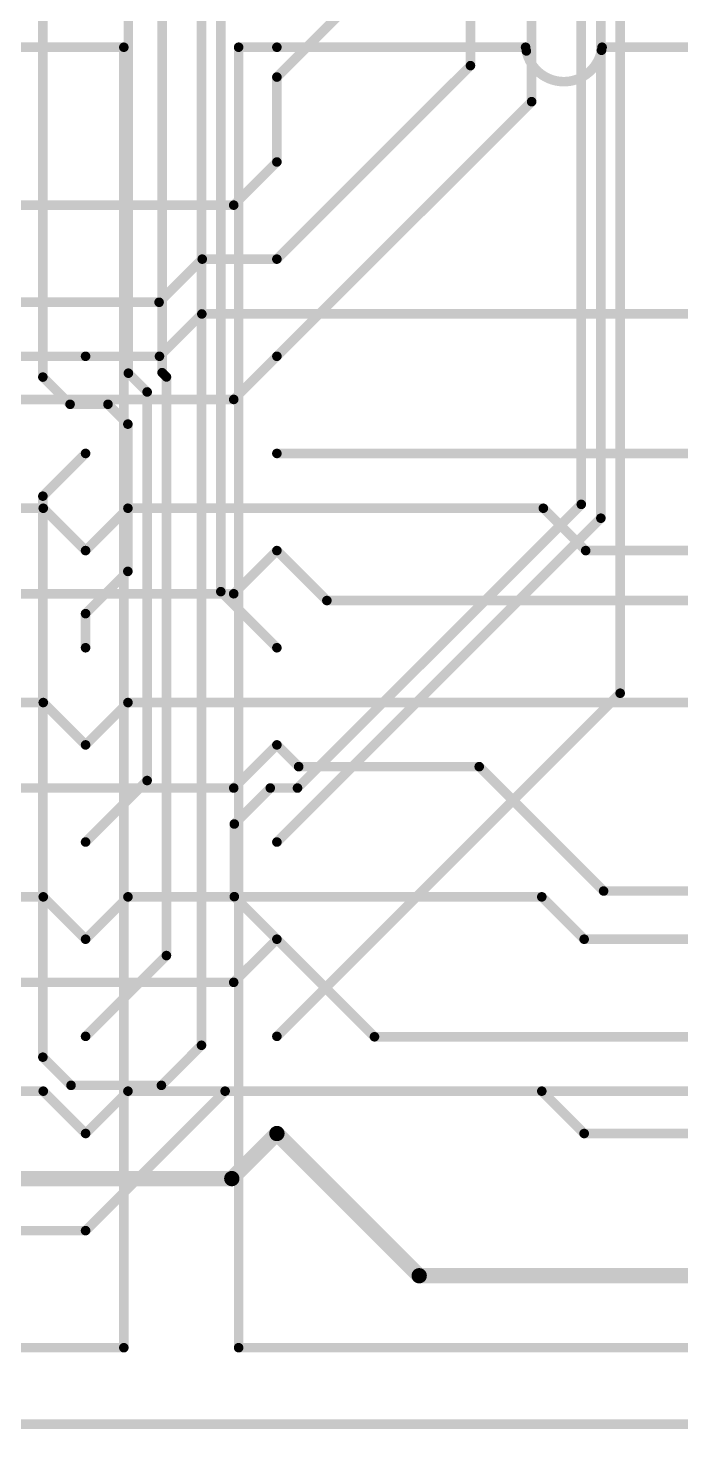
# Model space of a CAD drawing. Header units: millimetres. Extents: x 0 to 841, y 0 to 2540.
# Drawn here: x 79.5 to 96.56, y 59.87 to 96.5 of the extents above; entities that cross this region are included whole.
import ezdxf

# ---------------------------------------------------------------- set-up
doc = ezdxf.new("R2010")
doc.units = ezdxf.units.MM
for name, color, linetype in [('BottomLayer', 5, 'Continuous'), ('BottomSolder', 6, 'Continuous'), ('MultiLayer', 9, 'Continuous'), ('PadHoleLayer', 156, 'Continuous'), ('TopLayer', 1, 'Continuous'), ('TopOverlay', 2, 'Continuous'), ('TopSolder', 216, 'Continuous')]:
    doc.layers.add(name, color=color, linetype=linetype)

# ---------------------------------------------------------------- blocks, each defined once
blk = doc.blocks.new('DIP_24_KR556RT7_95')
at = {"layer": 'BottomLayer'}
h = blk.add_hatch(color=5, dxfattribs=at)
edge = h.paths.add_edge_path()
edge.add_arc((15, 0), 0.725, 0, 360)
h = blk.add_hatch(color=5, dxfattribs=at)
edge = h.paths.add_edge_path()
edge.add_arc((15, -2.54), 0.725, 0, 360)
h = blk.add_hatch(color=5, dxfattribs=at)
edge = h.paths.add_edge_path()
edge.add_arc((15, -5.08), 0.725, 0, 360)
h = blk.add_hatch(color=5, dxfattribs=at)
edge = h.paths.add_edge_path()
edge.add_arc((15, -7.62), 0.725, 0, 360)
h = blk.add_hatch(color=5, dxfattribs=at)
edge = h.paths.add_edge_path()
edge.add_arc((15, -10.16), 0.725, 0, 360)
h = blk.add_hatch(color=5, dxfattribs=at)
edge = h.paths.add_edge_path()
edge.add_arc((15, -12.7), 0.725, 0, 360)
h = blk.add_hatch(color=5, dxfattribs=at)
edge = h.paths.add_edge_path()
edge.add_arc((15, -15.24), 0.725, 0, 360)
h = blk.add_hatch(color=5, dxfattribs=at)
edge = h.paths.add_edge_path()
edge.add_arc((15, -17.78), 0.725, 0, 360)
h = blk.add_hatch(color=5, dxfattribs=at)
edge = h.paths.add_edge_path()
edge.add_arc((15, -20.32), 0.725, 0, 360)
h = blk.add_hatch(color=5, dxfattribs=at)
edge = h.paths.add_edge_path()
edge.add_arc((15, -22.86), 0.725, 0, 360)
h = blk.add_hatch(color=5, dxfattribs=at)
edge = h.paths.add_edge_path()
edge.add_arc((15, -25.4), 0.725, 0, 360)
h = blk.add_hatch(color=5, dxfattribs=at)
edge = h.paths.add_edge_path()
edge.add_arc((15, -27.94), 0.725, 0, 360)
at = {"layer": 'BottomSolder'}
h = blk.add_hatch(color=6, dxfattribs=at)
edge = h.paths.add_edge_path()
edge.add_arc((15, 0), 0.827, 0, 360)
h = blk.add_hatch(color=6, dxfattribs=at)
edge = h.paths.add_edge_path()
edge.add_arc((15, -2.54), 0.827, 0, 360)
h = blk.add_hatch(color=6, dxfattribs=at)
edge = h.paths.add_edge_path()
edge.add_arc((15, -5.08), 0.827, 0, 360)
h = blk.add_hatch(color=6, dxfattribs=at)
edge = h.paths.add_edge_path()
edge.add_arc((15, -7.62), 0.827, 0, 360)
h = blk.add_hatch(color=6, dxfattribs=at)
edge = h.paths.add_edge_path()
edge.add_arc((15, -10.16), 0.827, 0, 360)
h = blk.add_hatch(color=6, dxfattribs=at)
edge = h.paths.add_edge_path()
edge.add_arc((15, -12.7), 0.827, 0, 360)
h = blk.add_hatch(color=6, dxfattribs=at)
edge = h.paths.add_edge_path()
edge.add_arc((15, -15.24), 0.827, 0, 360)
h = blk.add_hatch(color=6, dxfattribs=at)
edge = h.paths.add_edge_path()
edge.add_arc((15, -17.78), 0.827, 0, 360)
h = blk.add_hatch(color=6, dxfattribs=at)
edge = h.paths.add_edge_path()
edge.add_arc((15, -20.32), 0.827, 0, 360)
h = blk.add_hatch(color=6, dxfattribs=at)
edge = h.paths.add_edge_path()
edge.add_arc((15, -22.86), 0.827, 0, 360)
h = blk.add_hatch(color=6, dxfattribs=at)
edge = h.paths.add_edge_path()
edge.add_arc((15, -25.4), 0.827, 0, 360)
h = blk.add_hatch(color=6, dxfattribs=at)
edge = h.paths.add_edge_path()
edge.add_arc((15, -27.94), 0.827, 0, 360)
at = {"layer": 'MultiLayer'}
h = blk.add_hatch(color=9, dxfattribs=at)
edge = h.paths.add_edge_path()
edge.add_arc((15, 0), 0.725, 0, 360)
h = blk.add_hatch(color=9, dxfattribs=at)
edge = h.paths.add_edge_path()
edge.add_arc((15, -2.54), 0.725, 0, 360)
h = blk.add_hatch(color=9, dxfattribs=at)
edge = h.paths.add_edge_path()
edge.add_arc((15, -5.08), 0.725, 0, 360)
h = blk.add_hatch(color=9, dxfattribs=at)
edge = h.paths.add_edge_path()
edge.add_arc((15, -7.62), 0.725, 0, 360)
h = blk.add_hatch(color=9, dxfattribs=at)
edge = h.paths.add_edge_path()
edge.add_arc((15, -10.16), 0.725, 0, 360)
h = blk.add_hatch(color=9, dxfattribs=at)
edge = h.paths.add_edge_path()
edge.add_arc((15, -12.7), 0.725, 0, 360)
h = blk.add_hatch(color=9, dxfattribs=at)
edge = h.paths.add_edge_path()
edge.add_arc((15, -15.24), 0.725, 0, 360)
h = blk.add_hatch(color=9, dxfattribs=at)
edge = h.paths.add_edge_path()
edge.add_arc((15, -17.78), 0.725, 0, 360)
h = blk.add_hatch(color=9, dxfattribs=at)
edge = h.paths.add_edge_path()
edge.add_arc((15, -20.32), 0.725, 0, 360)
h = blk.add_hatch(color=9, dxfattribs=at)
edge = h.paths.add_edge_path()
edge.add_arc((15, -22.86), 0.725, 0, 360)
h = blk.add_hatch(color=9, dxfattribs=at)
edge = h.paths.add_edge_path()
edge.add_arc((15, -25.4), 0.725, 0, 360)
h = blk.add_hatch(color=9, dxfattribs=at)
edge = h.paths.add_edge_path()
edge.add_arc((15, -27.94), 0.725, 0, 360)
at = {"layer": 'PadHoleLayer'}
h = blk.add_hatch(color=156, dxfattribs=at)
edge = h.paths.add_edge_path()
edge.add_arc((15, 0), 0.45, 0, 360)
h = blk.add_hatch(color=156, dxfattribs=at)
edge = h.paths.add_edge_path()
edge.add_arc((15, -2.54), 0.45, 0, 360)
h = blk.add_hatch(color=156, dxfattribs=at)
edge = h.paths.add_edge_path()
edge.add_arc((15, -5.08), 0.45, 0, 360)
h = blk.add_hatch(color=156, dxfattribs=at)
edge = h.paths.add_edge_path()
edge.add_arc((15, -7.62), 0.45, 0, 360)
h = blk.add_hatch(color=156, dxfattribs=at)
edge = h.paths.add_edge_path()
edge.add_arc((15, -10.16), 0.45, 0, 360)
h = blk.add_hatch(color=156, dxfattribs=at)
edge = h.paths.add_edge_path()
edge.add_arc((15, -12.7), 0.45, 0, 360)
h = blk.add_hatch(color=156, dxfattribs=at)
edge = h.paths.add_edge_path()
edge.add_arc((15, -15.24), 0.45, 0, 360)
h = blk.add_hatch(color=156, dxfattribs=at)
edge = h.paths.add_edge_path()
edge.add_arc((15, -17.78), 0.45, 0, 360)
h = blk.add_hatch(color=156, dxfattribs=at)
edge = h.paths.add_edge_path()
edge.add_arc((15, -20.32), 0.45, 0, 360)
h = blk.add_hatch(color=156, dxfattribs=at)
edge = h.paths.add_edge_path()
edge.add_arc((15, -22.86), 0.45, 0, 360)
h = blk.add_hatch(color=156, dxfattribs=at)
edge = h.paths.add_edge_path()
edge.add_arc((15, -25.4), 0.45, 0, 360)
h = blk.add_hatch(color=156, dxfattribs=at)
edge = h.paths.add_edge_path()
edge.add_arc((15, -27.94), 0.45, 0, 360)
at = {"layer": 'TopLayer'}
h = blk.add_hatch(color=1, dxfattribs=at)
edge = h.paths.add_edge_path()
edge.add_arc((15, 0), 0.725, 0, 360)
h = blk.add_hatch(color=1, dxfattribs=at)
edge = h.paths.add_edge_path()
edge.add_arc((15, -2.54), 0.725, 0, 360)
h = blk.add_hatch(color=1, dxfattribs=at)
edge = h.paths.add_edge_path()
edge.add_arc((15, -5.08), 0.725, 0, 360)
h = blk.add_hatch(color=1, dxfattribs=at)
edge = h.paths.add_edge_path()
edge.add_arc((15, -7.62), 0.725, 0, 360)
h = blk.add_hatch(color=1, dxfattribs=at)
edge = h.paths.add_edge_path()
edge.add_arc((15, -10.16), 0.725, 0, 360)
h = blk.add_hatch(color=1, dxfattribs=at)
edge = h.paths.add_edge_path()
edge.add_arc((15, -12.7), 0.725, 0, 360)
h = blk.add_hatch(color=1, dxfattribs=at)
edge = h.paths.add_edge_path()
edge.add_arc((15, -15.24), 0.725, 0, 360)
h = blk.add_hatch(color=1, dxfattribs=at)
edge = h.paths.add_edge_path()
edge.add_arc((15, -17.78), 0.725, 0, 360)
h = blk.add_hatch(color=1, dxfattribs=at)
edge = h.paths.add_edge_path()
edge.add_arc((15, -20.32), 0.725, 0, 360)
h = blk.add_hatch(color=1, dxfattribs=at)
edge = h.paths.add_edge_path()
edge.add_arc((15, -22.86), 0.725, 0, 360)
h = blk.add_hatch(color=1, dxfattribs=at)
edge = h.paths.add_edge_path()
edge.add_arc((15, -25.4), 0.725, 0, 360)
h = blk.add_hatch(color=1, dxfattribs=at)
edge = h.paths.add_edge_path()
edge.add_arc((15, -27.94), 0.725, 0, 360)
at = {"layer": 'TopSolder'}
h = blk.add_hatch(color=216, dxfattribs=at)
edge = h.paths.add_edge_path()
edge.add_arc((15, 0), 0.827, 0, 360)
h = blk.add_hatch(color=216, dxfattribs=at)
edge = h.paths.add_edge_path()
edge.add_arc((15, -2.54), 0.827, 0, 360)
h = blk.add_hatch(color=216, dxfattribs=at)
edge = h.paths.add_edge_path()
edge.add_arc((15, -5.08), 0.827, 0, 360)
h = blk.add_hatch(color=216, dxfattribs=at)
edge = h.paths.add_edge_path()
edge.add_arc((15, -7.62), 0.827, 0, 360)
h = blk.add_hatch(color=216, dxfattribs=at)
edge = h.paths.add_edge_path()
edge.add_arc((15, -10.16), 0.827, 0, 360)
h = blk.add_hatch(color=216, dxfattribs=at)
edge = h.paths.add_edge_path()
edge.add_arc((15, -12.7), 0.827, 0, 360)
h = blk.add_hatch(color=216, dxfattribs=at)
edge = h.paths.add_edge_path()
edge.add_arc((15, -15.24), 0.827, 0, 360)
h = blk.add_hatch(color=216, dxfattribs=at)
edge = h.paths.add_edge_path()
edge.add_arc((15, -17.78), 0.827, 0, 360)
h = blk.add_hatch(color=216, dxfattribs=at)
edge = h.paths.add_edge_path()
edge.add_arc((15, -20.32), 0.827, 0, 360)
h = blk.add_hatch(color=216, dxfattribs=at)
edge = h.paths.add_edge_path()
edge.add_arc((15, -22.86), 0.827, 0, 360)
h = blk.add_hatch(color=216, dxfattribs=at)
edge = h.paths.add_edge_path()
edge.add_arc((15, -25.4), 0.827, 0, 360)
h = blk.add_hatch(color=216, dxfattribs=at)
edge = h.paths.add_edge_path()
edge.add_arc((15, -27.94), 0.827, 0, 360)
at = {"layer": 'TopOverlay', "const_width": 0.25}
for points in [[(8.5, 3), (16, 3)], [(16, -31), (16, 3)], [(-1, -31), (16, -31)]]:
    blk.add_lwpolyline(points, dxfattribs=at)
at = {"layer": 'TopOverlay', "const_width": 0.125}
for points in [[(15.937, 3, 1), (16.062, 3, 1)], [(15.937, 3, 1), (16.062, 3, 1)], [(15.937, -31, 1), (16.062, -31, 1)], [(15.937, -31, 1), (16.062, -31, 1)]]:
    blk.add_lwpolyline(points, format="xyb", close=True, dxfattribs=at)
blk = doc.blocks.new('DIP_24_KR556RT7_105')
at = {"layer": 'BottomLayer'}
h = blk.add_hatch(color=5, dxfattribs=at)
edge = h.paths.add_edge_path()
edge.add_arc((0, 0), 0.725, 0, 360)
h = blk.add_hatch(color=5, dxfattribs=at)
edge = h.paths.add_edge_path()
edge.add_arc((0, -2.54), 0.725, 0, 360)
h = blk.add_hatch(color=5, dxfattribs=at)
edge = h.paths.add_edge_path()
edge.add_arc((0, -5.08), 0.725, 0, 360)
h = blk.add_hatch(color=5, dxfattribs=at)
edge = h.paths.add_edge_path()
edge.add_arc((0, -7.62), 0.725, 0, 360)
h = blk.add_hatch(color=5, dxfattribs=at)
edge = h.paths.add_edge_path()
edge.add_arc((0, -10.16), 0.725, 0, 360)
h = blk.add_hatch(color=5, dxfattribs=at)
edge = h.paths.add_edge_path()
edge.add_arc((0, -12.7), 0.725, 0, 360)
h = blk.add_hatch(color=5, dxfattribs=at)
edge = h.paths.add_edge_path()
edge.add_arc((0, -15.24), 0.725, 0, 360)
h = blk.add_hatch(color=5, dxfattribs=at)
edge = h.paths.add_edge_path()
edge.add_arc((0, -17.78), 0.725, 0, 360)
h = blk.add_hatch(color=5, dxfattribs=at)
edge = h.paths.add_edge_path()
edge.add_arc((0, -20.32), 0.725, 0, 360)
h = blk.add_hatch(color=5, dxfattribs=at)
edge = h.paths.add_edge_path()
edge.add_arc((0, -22.86), 0.725, 0, 360)
h = blk.add_hatch(color=5, dxfattribs=at)
edge = h.paths.add_edge_path()
edge.add_arc((0, -25.4), 0.725, 0, 360)
h = blk.add_hatch(color=5, dxfattribs=at)
edge = h.paths.add_edge_path()
edge.add_arc((0, -27.94), 0.725, 0, 360)
at = {"layer": 'BottomSolder'}
h = blk.add_hatch(color=6, dxfattribs=at)
edge = h.paths.add_edge_path()
edge.add_arc((0, 0), 0.827, 0, 360)
h = blk.add_hatch(color=6, dxfattribs=at)
edge = h.paths.add_edge_path()
edge.add_arc((0, -2.54), 0.827, 0, 360)
h = blk.add_hatch(color=6, dxfattribs=at)
edge = h.paths.add_edge_path()
edge.add_arc((0, -5.08), 0.827, 0, 360)
h = blk.add_hatch(color=6, dxfattribs=at)
edge = h.paths.add_edge_path()
edge.add_arc((0, -7.62), 0.827, 0, 360)
h = blk.add_hatch(color=6, dxfattribs=at)
edge = h.paths.add_edge_path()
edge.add_arc((0, -10.16), 0.827, 0, 360)
h = blk.add_hatch(color=6, dxfattribs=at)
edge = h.paths.add_edge_path()
edge.add_arc((0, -12.7), 0.827, 0, 360)
h = blk.add_hatch(color=6, dxfattribs=at)
edge = h.paths.add_edge_path()
edge.add_arc((0, -15.24), 0.827, 0, 360)
h = blk.add_hatch(color=6, dxfattribs=at)
edge = h.paths.add_edge_path()
edge.add_arc((0, -17.78), 0.827, 0, 360)
h = blk.add_hatch(color=6, dxfattribs=at)
edge = h.paths.add_edge_path()
edge.add_arc((0, -20.32), 0.827, 0, 360)
h = blk.add_hatch(color=6, dxfattribs=at)
edge = h.paths.add_edge_path()
edge.add_arc((0, -22.86), 0.827, 0, 360)
h = blk.add_hatch(color=6, dxfattribs=at)
edge = h.paths.add_edge_path()
edge.add_arc((0, -25.4), 0.827, 0, 360)
h = blk.add_hatch(color=6, dxfattribs=at)
edge = h.paths.add_edge_path()
edge.add_arc((0, -27.94), 0.827, 0, 360)
at = {"layer": 'MultiLayer'}
h = blk.add_hatch(color=9, dxfattribs=at)
edge = h.paths.add_edge_path()
edge.add_arc((0, 0), 0.725, 0, 360)
h = blk.add_hatch(color=9, dxfattribs=at)
edge = h.paths.add_edge_path()
edge.add_arc((0, -2.54), 0.725, 0, 360)
h = blk.add_hatch(color=9, dxfattribs=at)
edge = h.paths.add_edge_path()
edge.add_arc((0, -5.08), 0.725, 0, 360)
h = blk.add_hatch(color=9, dxfattribs=at)
edge = h.paths.add_edge_path()
edge.add_arc((0, -7.62), 0.725, 0, 360)
h = blk.add_hatch(color=9, dxfattribs=at)
edge = h.paths.add_edge_path()
edge.add_arc((0, -10.16), 0.725, 0, 360)
h = blk.add_hatch(color=9, dxfattribs=at)
edge = h.paths.add_edge_path()
edge.add_arc((0, -12.7), 0.725, 0, 360)
h = blk.add_hatch(color=9, dxfattribs=at)
edge = h.paths.add_edge_path()
edge.add_arc((0, -15.24), 0.725, 0, 360)
h = blk.add_hatch(color=9, dxfattribs=at)
edge = h.paths.add_edge_path()
edge.add_arc((0, -17.78), 0.725, 0, 360)
h = blk.add_hatch(color=9, dxfattribs=at)
edge = h.paths.add_edge_path()
edge.add_arc((0, -20.32), 0.725, 0, 360)
h = blk.add_hatch(color=9, dxfattribs=at)
edge = h.paths.add_edge_path()
edge.add_arc((0, -22.86), 0.725, 0, 360)
h = blk.add_hatch(color=9, dxfattribs=at)
edge = h.paths.add_edge_path()
edge.add_arc((0, -25.4), 0.725, 0, 360)
h = blk.add_hatch(color=9, dxfattribs=at)
edge = h.paths.add_edge_path()
edge.add_arc((0, -27.94), 0.725, 0, 360)
at = {"layer": 'PadHoleLayer'}
h = blk.add_hatch(color=156, dxfattribs=at)
edge = h.paths.add_edge_path()
edge.add_arc((0, 0), 0.45, 0, 360)
h = blk.add_hatch(color=156, dxfattribs=at)
edge = h.paths.add_edge_path()
edge.add_arc((0, -2.54), 0.45, 0, 360)
h = blk.add_hatch(color=156, dxfattribs=at)
edge = h.paths.add_edge_path()
edge.add_arc((0, -5.08), 0.45, 0, 360)
h = blk.add_hatch(color=156, dxfattribs=at)
edge = h.paths.add_edge_path()
edge.add_arc((0, -7.62), 0.45, 0, 360)
h = blk.add_hatch(color=156, dxfattribs=at)
edge = h.paths.add_edge_path()
edge.add_arc((0, -10.16), 0.45, 0, 360)
h = blk.add_hatch(color=156, dxfattribs=at)
edge = h.paths.add_edge_path()
edge.add_arc((0, -12.7), 0.45, 0, 360)
h = blk.add_hatch(color=156, dxfattribs=at)
edge = h.paths.add_edge_path()
edge.add_arc((0, -15.24), 0.45, 0, 360)
h = blk.add_hatch(color=156, dxfattribs=at)
edge = h.paths.add_edge_path()
edge.add_arc((0, -17.78), 0.45, 0, 360)
h = blk.add_hatch(color=156, dxfattribs=at)
edge = h.paths.add_edge_path()
edge.add_arc((0, -20.32), 0.45, 0, 360)
h = blk.add_hatch(color=156, dxfattribs=at)
edge = h.paths.add_edge_path()
edge.add_arc((0, -22.86), 0.45, 0, 360)
h = blk.add_hatch(color=156, dxfattribs=at)
edge = h.paths.add_edge_path()
edge.add_arc((0, -25.4), 0.45, 0, 360)
h = blk.add_hatch(color=156, dxfattribs=at)
edge = h.paths.add_edge_path()
edge.add_arc((0, -27.94), 0.45, 0, 360)
at = {"layer": 'TopLayer'}
h = blk.add_hatch(color=1, dxfattribs=at)
edge = h.paths.add_edge_path()
edge.add_arc((0, 0), 0.725, 0, 360)
h = blk.add_hatch(color=1, dxfattribs=at)
edge = h.paths.add_edge_path()
edge.add_arc((0, -2.54), 0.725, 0, 360)
h = blk.add_hatch(color=1, dxfattribs=at)
edge = h.paths.add_edge_path()
edge.add_arc((0, -5.08), 0.725, 0, 360)
h = blk.add_hatch(color=1, dxfattribs=at)
edge = h.paths.add_edge_path()
edge.add_arc((0, -7.62), 0.725, 0, 360)
h = blk.add_hatch(color=1, dxfattribs=at)
edge = h.paths.add_edge_path()
edge.add_arc((0, -10.16), 0.725, 0, 360)
h = blk.add_hatch(color=1, dxfattribs=at)
edge = h.paths.add_edge_path()
edge.add_arc((0, -12.7), 0.725, 0, 360)
h = blk.add_hatch(color=1, dxfattribs=at)
edge = h.paths.add_edge_path()
edge.add_arc((0, -15.24), 0.725, 0, 360)
h = blk.add_hatch(color=1, dxfattribs=at)
edge = h.paths.add_edge_path()
edge.add_arc((0, -17.78), 0.725, 0, 360)
h = blk.add_hatch(color=1, dxfattribs=at)
edge = h.paths.add_edge_path()
edge.add_arc((0, -20.32), 0.725, 0, 360)
h = blk.add_hatch(color=1, dxfattribs=at)
edge = h.paths.add_edge_path()
edge.add_arc((0, -22.86), 0.725, 0, 360)
h = blk.add_hatch(color=1, dxfattribs=at)
edge = h.paths.add_edge_path()
edge.add_arc((0, -25.4), 0.725, 0, 360)
h = blk.add_hatch(color=1, dxfattribs=at)
edge = h.paths.add_edge_path()
edge.add_arc((0, -27.94), 0.725, 0, 360)
at = {"layer": 'TopSolder'}
h = blk.add_hatch(color=216, dxfattribs=at)
edge = h.paths.add_edge_path()
edge.add_arc((0, 0), 0.827, 0, 360)
h = blk.add_hatch(color=216, dxfattribs=at)
edge = h.paths.add_edge_path()
edge.add_arc((0, -2.54), 0.827, 0, 360)
h = blk.add_hatch(color=216, dxfattribs=at)
edge = h.paths.add_edge_path()
edge.add_arc((0, -5.08), 0.827, 0, 360)
h = blk.add_hatch(color=216, dxfattribs=at)
edge = h.paths.add_edge_path()
edge.add_arc((0, -7.62), 0.827, 0, 360)
h = blk.add_hatch(color=216, dxfattribs=at)
edge = h.paths.add_edge_path()
edge.add_arc((0, -10.16), 0.827, 0, 360)
h = blk.add_hatch(color=216, dxfattribs=at)
edge = h.paths.add_edge_path()
edge.add_arc((0, -12.7), 0.827, 0, 360)
h = blk.add_hatch(color=216, dxfattribs=at)
edge = h.paths.add_edge_path()
edge.add_arc((0, -15.24), 0.827, 0, 360)
h = blk.add_hatch(color=216, dxfattribs=at)
edge = h.paths.add_edge_path()
edge.add_arc((0, -17.78), 0.827, 0, 360)
h = blk.add_hatch(color=216, dxfattribs=at)
edge = h.paths.add_edge_path()
edge.add_arc((0, -20.32), 0.827, 0, 360)
h = blk.add_hatch(color=216, dxfattribs=at)
edge = h.paths.add_edge_path()
edge.add_arc((0, -22.86), 0.827, 0, 360)
h = blk.add_hatch(color=216, dxfattribs=at)
edge = h.paths.add_edge_path()
edge.add_arc((0, -25.4), 0.827, 0, 360)
h = blk.add_hatch(color=216, dxfattribs=at)
edge = h.paths.add_edge_path()
edge.add_arc((0, -27.94), 0.827, 0, 360)
at = {"layer": 'TopOverlay', "const_width": 0.25}
for points in [[(-1, 3), (0, 3)], [(-1, -31), (-1, 3)], [(0, 3), (6.5, 3)], [(8.5, 3), (16, 3)], [(-1, -31), (16, -31)]]:
    blk.add_lwpolyline(points, dxfattribs=at)
at = {"layer": 'TopOverlay', "const_width": 0.125}
for points in [[(-1.063, 3, 1), (-0.938, 3, 1)], [(-1.063, 3, 1), (-0.938, 3, 1)], [(-0.063, 3, 1), (0.062, 3, 1)], [(-0.063, 3, 1), (0.062, 3, 1)], [(6.437, 3, 1), (6.562, 3, 1)], [(6.457, 2.904, 1), (6.582, 2.904, 1)], [(8.421, 2.921, 1), (8.546, 2.921, 1)], [(8.437, 3, 1), (8.562, 3, 1)], [(-1.063, -31, 1), (-0.938, -31, 1)], [(-1.063, -31, 1), (-0.938, -31, 1)]]:
    blk.add_lwpolyline(points, format="xyb", close=True, dxfattribs=at)
at = {"layer": 'TopOverlay', "const_width": 0.25}
blk.add_lwpolyline([(8.484, 2.921, -0.827164), (6.519, 2.904)], format="xyb", dxfattribs=at)

msp = doc.modelspace()

# ---------------------------------------------------------------- linework, layer by layer
at = {"layer": 'BottomLayer'}
for points, const_width in [([(86, 95.22), (89.586, 98.806)], 0.25), ([(86, 93), (86, 95.22)], 0.25), ([(84.872, 91.872), (86, 93)], 0.25), ([(67.128, 91.872), (84.872, 91.872)], 0.25), ([(82.92, 89.332), (84.049, 90.46)], 0.25), ([(84.049, 90.46), (86, 90.46)], 0.25), ([(74.066, 89.332), (82.92, 89.332)], 0.25), ([(82.931, 87.92), (84.038, 89.027)], 0.25), ([(84.038, 89.027), (99.893, 89.027)], 0.25), ([(74.041, 87.92), (81, 87.92)], 0.25), ([(81, 87.92), (82.931, 87.92)], 0.25), ([(84.872, 86.792), (86, 87.92)], 0.25), ([(67.128, 86.792), (84.872, 86.792)], 0.25), ([(86, 85.38), (97.485, 85.38)], 0.25), ([(62.107, 83.947), (79.893, 83.947)], 0.25), ([(79.893, 83.947), (81, 82.84)], 0.25), ([(81, 82.84), (82.107, 83.947)], 0.25), ([(82.107, 83.947), (92.964, 83.947)], 0.25), ([(92.964, 83.947), (94.071, 82.84)], 0.25), ([(84.872, 81.712), (86, 82.84)], 0.25), ([(86, 82.84), (87.306, 81.534)], 0.25), ([(94.071, 82.84), (101, 82.84)], 0.25), ([(67.128, 81.712), (84.872, 81.712)], 0.25), ([(87.306, 81.534), (97.968, 81.534)], 0.25), ([(62.107, 78.867), (79.893, 78.867)], 0.25), ([(79.893, 78.867), (81, 77.76)], 0.25), ([(81, 77.76), (82.107, 78.867)], 0.25), ([(82.107, 78.867), (99.893, 78.867)], 0.25), ([(84.872, 76.632), (86, 77.76)], 0.25), ([(86, 77.76), (86.569, 77.191)], 0.25), ([(86.569, 77.191), (91.288, 77.191)], 0.25), ([(91.288, 77.191), (94.539, 73.939)], 0.25), ([(67.128, 76.632), (84.872, 76.632)], 0.25), ([(94.539, 73.939), (107.112, 73.939)], 0.25), ([(62.107, 73.787), (79.893, 73.787)], 0.25), ([(79.893, 73.787), (81, 72.68)], 0.25), ([(81, 72.68), (82.107, 73.787)], 0.25), ([(82.107, 73.787), (92.924, 73.787)], 0.25), ([(92.924, 73.787), (94.031, 72.68)], 0.25), ([(84.872, 71.552), (86, 72.68)], 0.25), ([(86, 72.68), (88.551, 70.129)], 0.25), ([(94.031, 72.68), (101, 72.68)], 0.25), ([(67.128, 71.552), (84.872, 71.552)], 0.25), ([(88.551, 70.129), (98.603, 70.129)], 0.25), ([(62.107, 68.707), (79.893, 68.707)], 0.25), ([(79.893, 68.707), (81, 67.6)], 0.25), ([(81, 67.6), (82.107, 68.707)], 0.25), ([(82.107, 68.707), (92.924, 68.707)], 0.25), ([(92.924, 68.707), (94.031, 67.6)], 0.25), ([(84.821, 66.421), (86, 67.6)], 0.4), ([(86, 67.6), (89.719, 63.881)], 0.4), ([(94.031, 67.6), (101, 67.6)], 0.25), ([(74.077, 66.421), (84.821, 66.421)], 0.4), ([(74.041, 65.06), (81, 65.06)], 0.25), ([(89.719, 63.881), (122.58, 63.881)], 0.4)]:
    msp.add_lwpolyline(points, dxfattribs=dict(at, const_width=const_width))
for points, const_width in [([(85.937, 95.22, 1), (86.062, 95.22, 1)], 0.125), ([(85.937, 95.22, 1), (86.062, 95.22, 1)], 0.125), ([(85.937, 93, 1), (86.062, 93, 1)], 0.125), ([(85.937, 93, 1), (86.062, 93, 1)], 0.125), ([(84.809, 91.872, 1), (84.934, 91.872, 1)], 0.125), ([(84.809, 91.872, 1), (84.934, 91.872, 1)], 0.125), ([(83.986, 90.46, 1), (84.111, 90.46, 1)], 0.125), ([(83.986, 90.46, 1), (84.111, 90.46, 1)], 0.125), ([(85.937, 90.46, 1), (86.062, 90.46, 1)], 0.125), ([(82.858, 89.332, 1), (82.983, 89.332, 1)], 0.125), ([(82.858, 89.332, 1), (82.983, 89.332, 1)], 0.125), ([(83.975, 89.027, 1), (84.1, 89.027, 1)], 0.125), ([(83.975, 89.027, 1), (84.1, 89.027, 1)], 0.125), ([(80.937, 87.92, 1), (81.062, 87.92, 1)], 0.125), ([(80.937, 87.92, 1), (81.062, 87.92, 1)], 0.125), ([(82.869, 87.92, 1), (82.993, 87.92, 1)], 0.125), ([(82.869, 87.92, 1), (82.993, 87.92, 1)], 0.125), ([(85.937, 87.92, 1), (86.062, 87.92, 1)], 0.125), ([(84.809, 86.792, 1), (84.934, 86.792, 1)], 0.125), ([(84.809, 86.792, 1), (84.934, 86.792, 1)], 0.125), ([(85.937, 85.38, 1), (86.062, 85.38, 1)], 0.125), ([(79.831, 83.947, 1), (79.956, 83.947, 1)], 0.125), ([(79.831, 83.947, 1), (79.956, 83.947, 1)], 0.125), ([(82.044, 83.947, 1), (82.169, 83.947, 1)], 0.125), ([(82.044, 83.947, 1), (82.169, 83.947, 1)], 0.125), ([(92.902, 83.947, 1), (93.026, 83.947, 1)], 0.125), ([(92.902, 83.947, 1), (93.026, 83.947, 1)], 0.125), ([(80.937, 82.84, 1), (81.062, 82.84, 1)], 0.125), ([(80.937, 82.84, 1), (81.062, 82.84, 1)], 0.125), ([(85.937, 82.84, 1), (86.062, 82.84, 1)], 0.125), ([(85.937, 82.84, 1), (86.062, 82.84, 1)], 0.125), ([(94.008, 82.84, 1), (94.133, 82.84, 1)], 0.125), ([(94.008, 82.84, 1), (94.133, 82.84, 1)], 0.125), ([(84.809, 81.712, 1), (84.934, 81.712, 1)], 0.125), ([(84.809, 81.712, 1), (84.934, 81.712, 1)], 0.125), ([(87.243, 81.534, 1), (87.368, 81.534, 1)], 0.125), ([(87.243, 81.534, 1), (87.368, 81.534, 1)], 0.125), ([(79.831, 78.867, 1), (79.956, 78.867, 1)], 0.125), ([(79.831, 78.867, 1), (79.956, 78.867, 1)], 0.125), ([(82.044, 78.867, 1), (82.169, 78.867, 1)], 0.125), ([(82.044, 78.867, 1), (82.169, 78.867, 1)], 0.125), ([(80.937, 77.76, 1), (81.062, 77.76, 1)], 0.125), ([(80.937, 77.76, 1), (81.062, 77.76, 1)], 0.125), ([(85.937, 77.76, 1), (86.062, 77.76, 1)], 0.125), ([(85.937, 77.76, 1), (86.062, 77.76, 1)], 0.125), ([(86.507, 77.191, 1), (86.632, 77.191, 1)], 0.125), ([(86.507, 77.191, 1), (86.632, 77.191, 1)], 0.125), ([(91.225, 77.191, 1), (91.35, 77.191, 1)], 0.125), ([(91.225, 77.191, 1), (91.35, 77.191, 1)], 0.125), ([(84.809, 76.632, 1), (84.934, 76.632, 1)], 0.125), ([(84.809, 76.632, 1), (84.934, 76.632, 1)], 0.125), ([(94.476, 73.939, 1), (94.601, 73.939, 1)], 0.125), ([(94.476, 73.939, 1), (94.601, 73.939, 1)], 0.125), ([(79.831, 73.787, 1), (79.956, 73.787, 1)], 0.125), ([(79.831, 73.787, 1), (79.956, 73.787, 1)], 0.125), ([(82.044, 73.787, 1), (82.169, 73.787, 1)], 0.125), ([(82.044, 73.787, 1), (82.169, 73.787, 1)], 0.125), ([(92.861, 73.787, 1), (92.986, 73.787, 1)], 0.125), ([(92.861, 73.787, 1), (92.986, 73.787, 1)], 0.125), ([(80.937, 72.68, 1), (81.062, 72.68, 1)], 0.125), ([(80.937, 72.68, 1), (81.062, 72.68, 1)], 0.125), ([(85.937, 72.68, 1), (86.062, 72.68, 1)], 0.125), ([(85.937, 72.68, 1), (86.062, 72.68, 1)], 0.125), ([(93.968, 72.68, 1), (94.093, 72.68, 1)], 0.125), ([(93.968, 72.68, 1), (94.093, 72.68, 1)], 0.125), ([(84.809, 71.552, 1), (84.934, 71.552, 1)], 0.125), ([(84.809, 71.552, 1), (84.934, 71.552, 1)], 0.125), ([(88.488, 70.129, 1), (88.613, 70.129, 1)], 0.125), ([(88.488, 70.129, 1), (88.613, 70.129, 1)], 0.125), ([(79.831, 68.707, 1), (79.956, 68.707, 1)], 0.125), ([(79.831, 68.707, 1), (79.956, 68.707, 1)], 0.125), ([(82.044, 68.707, 1), (82.169, 68.707, 1)], 0.125), ([(82.044, 68.707, 1), (82.169, 68.707, 1)], 0.125), ([(92.861, 68.707, 1), (92.986, 68.707, 1)], 0.125), ([(92.861, 68.707, 1), (92.986, 68.707, 1)], 0.125), ([(85.9, 67.6, 1), (86.1, 67.6, 1)], 0.2), ([(85.9, 67.6, 1), (86.1, 67.6, 1)], 0.2), ([(80.937, 67.6, 1), (81.062, 67.6, 1)], 0.125), ([(80.937, 67.6, 1), (81.062, 67.6, 1)], 0.125), ([(93.968, 67.6, 1), (94.093, 67.6, 1)], 0.125), ([(93.968, 67.6, 1), (94.093, 67.6, 1)], 0.125), ([(84.721, 66.421, 1), (84.921, 66.421, 1)], 0.2), ([(84.721, 66.421, 1), (84.921, 66.421, 1)], 0.2), ([(80.937, 65.06, 1), (81.062, 65.06, 1)], 0.125), ([(89.619, 63.881, 1), (89.819, 63.881, 1)], 0.2), ([(89.619, 63.881, 1), (89.819, 63.881, 1)], 0.2)]:
    msp.add_lwpolyline(points, format="xyb", close=True, dxfattribs=dict(at, const_width=const_width))
at = {"layer": 'TopLayer', "const_width": 0.25}
for points in [[(92.657, 94.577), (92.657, 121.037)], [(79.883, 87.376), (79.883, 118.364)], [(93.955, 84.049), (93.955, 116.18)], [(84.533, 81.767), (84.533, 108.847)], [(94.467, 83.687), (94.467, 106.329)], [(94.971, 79.111), (94.971, 105.791)], [(84.029, 69.907), (84.029, 103.398)], [(83, 87.492), (83, 102.76)], [(91.059, 95.519), (91.059, 100.33)], [(82.118, 87.478), (82.118, 97.917)], [(86, 90.46), (91.059, 95.519)], [(86, 87.92), (92.657, 94.577)], [(82.118, 87.478), (82.608, 86.988)], [(83, 87.492), (83.112, 87.38)], [(79.883, 87.376), (80.594, 86.665)], [(83.112, 72.252), (83.112, 87.38)], [(82.608, 76.828), (82.608, 86.988)], [(80.594, 86.665), (81.585, 86.665)], [(81.585, 86.665), (82.104, 86.146)], [(82.104, 82.296), (82.104, 86.146)], [(79.883, 84.263), (81, 85.38)], [(79.883, 69.596), (79.883, 84.263)], [(86.538, 76.632), (93.955, 84.049)], [(86, 75.22), (94.467, 83.687)], [(81, 81.192), (82.104, 82.296)], [(84.533, 81.767), (86, 80.3)], [(81, 80.3), (81, 81.192)], [(86, 70.14), (94.971, 79.111)], [(81, 75.22), (82.608, 76.828)], [(84.887, 75.692), (85.827, 76.632)], [(85.827, 76.632), (86.538, 76.632)], [(84.887, 73.793), (84.887, 75.692)], [(84.887, 73.793), (86, 72.68)], [(81, 70.14), (83.112, 72.252)], [(82.982, 68.859), (84.029, 69.907)], [(79.883, 69.596), (80.62, 68.859)], [(80.62, 68.859), (82.982, 68.859)], [(81, 65.06), (84.647, 68.707)], [(84.647, 68.707), (102.108, 68.707)]]:
    msp.add_lwpolyline(points, dxfattribs=at)
at = {"layer": 'TopLayer', "const_width": 0.125}
for points in [[(90.997, 95.519, 1), (91.121, 95.519, 1)], [(90.997, 95.519, 1), (91.121, 95.519, 1)], [(92.595, 94.577, 1), (92.72, 94.577, 1)], [(92.595, 94.577, 1), (92.72, 94.577, 1)], [(85.937, 90.46, 1), (86.062, 90.46, 1)], [(85.937, 87.92, 1), (86.062, 87.92, 1)], [(82.056, 87.478, 1), (82.181, 87.478, 1)], [(82.056, 87.478, 1), (82.181, 87.478, 1)], [(82.937, 87.492, 1), (83.062, 87.492, 1)], [(82.937, 87.492, 1), (83.062, 87.492, 1)], [(79.821, 87.376, 1), (79.945, 87.376, 1)], [(79.821, 87.376, 1), (79.945, 87.376, 1)], [(83.05, 87.38, 1), (83.175, 87.38, 1)], [(83.05, 87.38, 1), (83.175, 87.38, 1)], [(82.546, 86.988, 1), (82.671, 86.988, 1)], [(82.546, 86.988, 1), (82.671, 86.988, 1)], [(80.532, 86.665, 1), (80.657, 86.665, 1)], [(80.532, 86.665, 1), (80.657, 86.665, 1)], [(81.522, 86.665, 1), (81.647, 86.665, 1)], [(81.522, 86.665, 1), (81.647, 86.665, 1)], [(82.042, 86.146, 1), (82.167, 86.146, 1)], [(82.042, 86.146, 1), (82.167, 86.146, 1)], [(80.937, 85.38, 1), (81.062, 85.38, 1)], [(79.821, 84.263, 1), (79.945, 84.263, 1)], [(79.821, 84.263, 1), (79.945, 84.263, 1)], [(93.892, 84.049, 1), (94.017, 84.049, 1)], [(93.892, 84.049, 1), (94.017, 84.049, 1)], [(94.404, 83.687, 1), (94.529, 83.687, 1)], [(94.404, 83.687, 1), (94.529, 83.687, 1)], [(82.042, 82.296, 1), (82.167, 82.296, 1)], [(82.042, 82.296, 1), (82.167, 82.296, 1)], [(84.471, 81.767, 1), (84.596, 81.767, 1)], [(84.471, 81.767, 1), (84.596, 81.767, 1)], [(80.937, 81.192, 1), (81.062, 81.192, 1)], [(80.937, 81.192, 1), (81.062, 81.192, 1)], [(80.937, 80.3, 1), (81.062, 80.3, 1)], [(85.937, 80.3, 1), (86.062, 80.3, 1)], [(94.909, 79.111, 1), (95.034, 79.111, 1)], [(94.909, 79.111, 1), (95.034, 79.111, 1)], [(82.546, 76.828, 1), (82.671, 76.828, 1)], [(82.546, 76.828, 1), (82.671, 76.828, 1)], [(85.764, 76.632, 1), (85.889, 76.632, 1)], [(85.764, 76.632, 1), (85.889, 76.632, 1)], [(86.475, 76.632, 1), (86.6, 76.632, 1)], [(86.475, 76.632, 1), (86.6, 76.632, 1)], [(84.824, 75.692, 1), (84.949, 75.692, 1)], [(84.824, 75.692, 1), (84.949, 75.692, 1)], [(80.937, 75.22, 1), (81.062, 75.22, 1)], [(85.937, 75.22, 1), (86.062, 75.22, 1)], [(84.824, 73.793, 1), (84.949, 73.793, 1)], [(84.824, 73.793, 1), (84.949, 73.793, 1)], [(85.937, 72.68, 1), (86.062, 72.68, 1)], [(83.05, 72.252, 1), (83.175, 72.252, 1)], [(83.05, 72.252, 1), (83.175, 72.252, 1)], [(80.937, 70.14, 1), (81.062, 70.14, 1)], [(83.966, 69.907, 1), (84.091, 69.907, 1)], [(83.966, 69.907, 1), (84.091, 69.907, 1)], [(85.937, 70.14, 1), (86.062, 70.14, 1)], [(79.821, 69.596, 1), (79.945, 69.596, 1)], [(79.821, 69.596, 1), (79.945, 69.596, 1)], [(80.557, 68.859, 1), (80.682, 68.859, 1)], [(80.557, 68.859, 1), (80.682, 68.859, 1)], [(82.919, 68.859, 1), (83.044, 68.859, 1)], [(82.919, 68.859, 1), (83.044, 68.859, 1)], [(84.584, 68.707, 1), (84.709, 68.707, 1)], [(84.584, 68.707, 1), (84.709, 68.707, 1)], [(80.937, 65.06, 1), (81.062, 65.06, 1)]]:
    msp.add_lwpolyline(points, format="xyb", close=True, dxfattribs=at)
at = {"layer": 'TopOverlay', "const_width": 0.25}
msp.add_lwpolyline([(40, 60), (195, 60)], dxfattribs=at)

# ---------------------------------------------------------------- block references
at = {"rotation": 360}
for name, p in [('DIP_24_KR556RT7_95', (66, 93)), ('DIP_24_KR556RT7_105', (86, 93))]:
    msp.add_blockref(name, p, dxfattribs=at)

doc.saveas('drawing.dxf')
